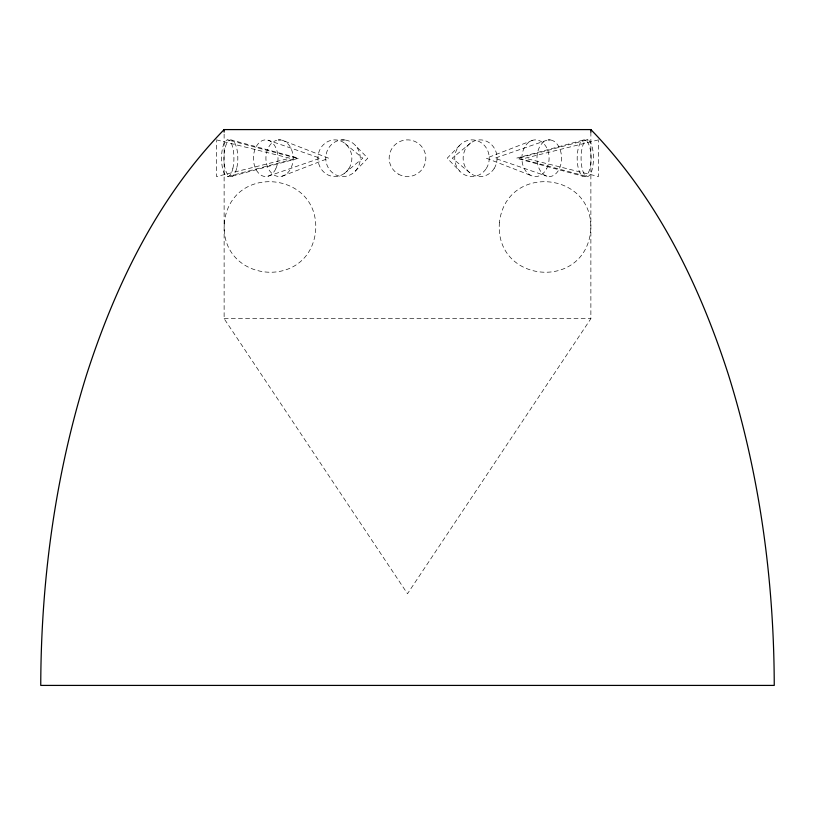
<?xml version="1.0" encoding="UTF-8"?>
<svg xmlns="http://www.w3.org/2000/svg" width="815" height="815" viewBox="0 0 815 815"><rect width="100%" height="100%" fill="white"/><g stroke="black" fill="none" stroke-linecap="round" stroke-linejoin="round"><path stroke-width="0.61" stroke-dasharray="4.08 3.06" d="M590.875 132.122L590.875 318.665L407.5 593.727L224.125 318.665L224.125 133.395M355.228 171.181L367.779 158.212L355.228 145.243M459.772 145.243L447.221 158.212L459.772 171.181M344.317 173.452L362.777 158.212L344.317 142.961M470.683 142.961L452.223 158.212L470.683 173.452M282.173 176.193L328.669 158.212L282.173 140.221M532.827 140.221L486.331 158.212L532.827 176.193M268.135 176.193L320.183 158.212L268.135 140.221M546.865 140.221L494.817 158.212L546.865 176.193M232.214 176.193L298.697 158.212L232.214 140.221M582.786 140.221L516.303 158.212L582.786 176.193M227.721 176.549L296.772 158.212L227.721 139.874M586.087 140.19L518.228 158.212L587.279 176.549M598.485 139.874L525.135 158.212L598.485 176.549L598.485 140.618M224.125 318.665L590.875 318.665M216.515 139.874L289.865 158.212L216.515 176.549L216.515 140.618M281.45 140.058A18.338 13.611 -90 0 1 291.138 167.758A18.338 13.611 -90 0 1 268.43 168.848A18.338 13.611 -90 0 1 276.621 140.292M551.011 140.058A18.338 12.286 -90 0 1 559.762 167.758A18.338 12.286 -90 0 1 539.255 168.848A18.338 12.286 -90 0 1 546.651 140.292M587.045 141.525A18.338 6.968 -90 0 1 588.593 172.352A18.338 6.968 -90 0 1 577.377 162.531A18.338 6.968 -90 0 1 585.628 140.292M589.021 140.618A18.338 6.194 -90 0 1 592.23 169.204A18.338 6.194 -90 0 1 582.063 168.124A18.338 6.194 -90 0 1 585.965 140.292M345.478 140.058A18.338 17.258 -90 0 1 357.316 168.491A18.338 17.258 -90 0 1 328.068 167.381A18.338 17.258 -90 0 1 341.791 139.915M224.349 222.485C219.439 282.611 308.671 291.403 315.588 231.47C320.499 171.333 231.266 162.542 224.349 222.485M499.412 222.485C494.501 282.611 583.734 291.403 590.651 231.47C595.561 171.333 506.329 162.542 499.412 222.485M398.331 174.094A18.338 18.338 0 0 0 425.838 158.212A18.338 18.338 0 0 0 398.331 142.33A18.338 18.338 0 0 0 398.331 174.094M546.753 168.491A18.338 13.611 -90 0 0 536.453 139.915A18.338 13.611 -90 0 0 523.24 166.219A18.338 13.611 -90 0 0 546.753 168.491M275.908 168.491A18.338 12.286 -90 0 0 266.607 139.915A18.338 12.286 -90 0 0 254.677 166.219A18.338 12.286 -90 0 0 275.908 168.491M236.89 167.381A18.338 6.968 -90 0 0 230.849 139.874A18.338 6.968 -90 0 0 224.808 167.381A18.338 6.968 -90 0 0 236.89 167.381M348.942 168.491A18.338 16.962 -90 0 0 336.106 139.915A18.338 16.962 -90 0 0 319.643 166.219A18.338 16.962 -90 0 0 348.942 168.491M494.155 168.491A18.338 16.962 -90 0 0 481.319 139.915A18.338 16.962 -90 0 0 464.845 166.219A18.338 16.962 -90 0 0 494.155 168.491M232.856 168.491A18.338 6.194 -90 0 0 228.169 139.915A18.338 6.194 -90 0 0 222.159 166.219A18.338 6.194 -90 0 0 232.856 168.491M486.28 168.491A18.338 17.258 -90 0 0 473.209 139.915A18.338 17.258 -90 0 0 456.451 166.219A18.338 17.258 -90 0 0 486.28 168.491"/><path stroke-width="1.22" d="M224.125 129.585C157.835 197.77 115.312 285.332 86.472 375.073C55.206 475.339 40.995 580.504 40.75 685.415L774.25 685.415C774.005 580.504 759.794 475.339 728.529 375.073C699.688 285.332 657.165 197.77 590.875 129.585L224.125 129.585L224.125 132.122M590.875 129.585L590.875 132.122M278.547 139.915A18.338 13.611 -90 0 1 280.492 139.915M548.393 139.915A18.338 12.286 -90 0 1 550.145 139.915M586.831 139.915A18.338 6.194 -90 0 1 587.717 139.915M341.791 139.915A18.338 17.258 -90 0 1 344.246 139.915"/></g></svg>
